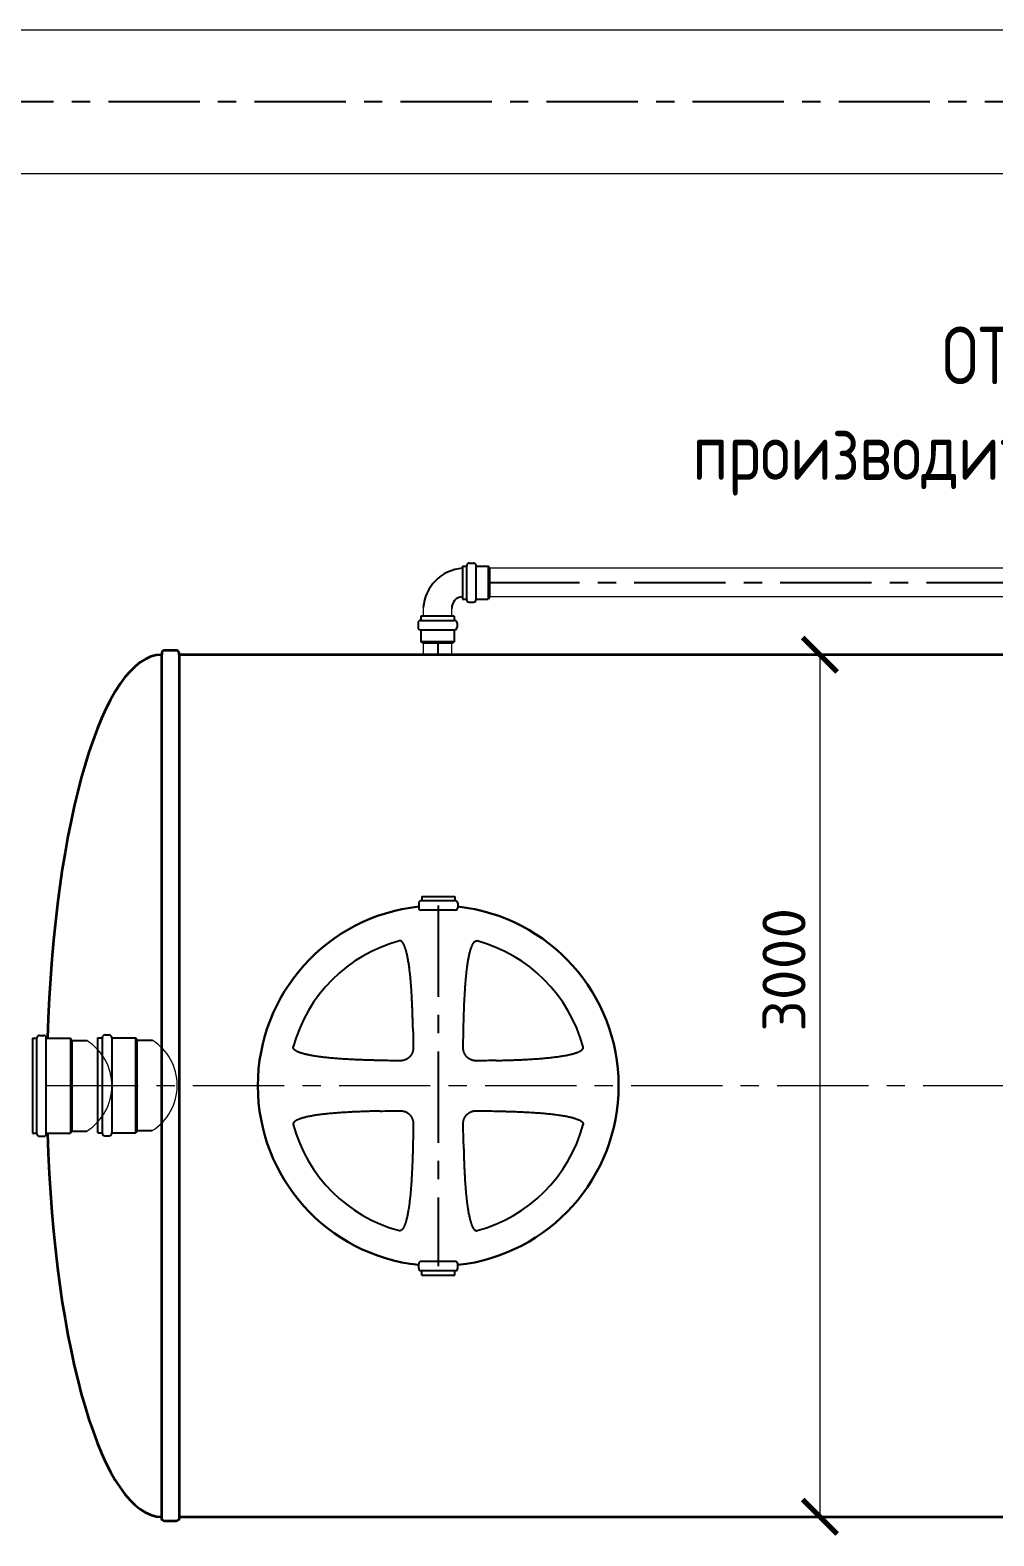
# Model space of a CAD drawing. Header units: millimetres. Extents: x 24859265 to 26550985, y 32092698 to 33532929.
# Drawn here: x 26221805 to 26225157, y 33022117 to 33027357 of the extents above; entities that cross this region are included whole.
import ezdxf

# ---------------------------------------------------------------- set-up
doc = ezdxf.new("R2010")
doc.units = ezdxf.units.MM
doc.linetypes.add('осевая', pattern=[50.8, 31.75, -6.35, 6.35, -6.35])
doc.layers.add('Mitat', color=1, linetype='Continuous')
doc.layers.add('Системный слой', color=7, linetype='Continuous')
doc.styles.add('ARTEM Arial', font='simplex.shx')
doc.styles.add('ARTEM GOST', font='GOST_0.TTF')
doc.dimstyles.new('ARTEM', dxfattribs={"dimtxt": 70, "dimasz": 50, "dimexe": 35, "dimexo": 15, "dimgap": 10, "dimtad": 1, "dimdec": 0, "dimtxsty": 'ARTEM Arial', "dimcen": 2.5, "dimclrd": 7, "dimclre": 7, "dimclrt": 7, "dimadec": 0, "dimazin": 0, "dimtfac": 1, "dimtdec": 0, "dimtmove": 0, "dimatfit": 3, "dimfxl": 1, "dimlwd": 15, "dimlwe": 15, "dimarcsym": 0})

# ---------------------------------------------------------------- blocks, each defined once
blk = doc.blocks.new('_ArchTick')
at = {"color": 0, "linetype": 'ByBlock', "const_width": 0.15}
blk.add_lwpolyline([(-0.5, -0.5), (0.5, 0.5)], dxfattribs=at)
blk = doc.blocks.new('*D478')
at = {"color": 7, "lineweight": 15, "transparency": 16777216}
for p, q in [((26222337.5, 33025183.8), (26224601.8, 33025183.8)), ((26224551.8, 33025183.8), (26224551.8, 33022183.8)), ((26222337.5, 33022183.8), (26224601.8, 33022183.8))]:
    blk.add_line(p, q, dxfattribs=at)
at = {"color": 7, "lineweight": 15, "transparency": 16777216, "xscale": 120, "yscale": 120, "zscale": 120}
for p, rotation in [((26224551.8, 33025183.8), 90), ((26224551.8, 33022183.8), 270)]:
    blk.add_blockref('_ArchTick', p, dxfattribs=dict(at, rotation=rotation))
at = {"color": 7, "lineweight": 20, "transparency": 16777216, "insert": (26224426.8, 33024087.4), "char_height": 150, "attachment_point": 5, "rotation": 90, "style": 'ARTEM Arial'}
blk.add_mtext('3000', dxfattribs=at)

msp = doc.modelspace()

# ---------------------------------------------------------------- linework, layer by layer
at = {"lineweight": 20}
for p, q in [((26246887.1602, 33027357.4492), (26219953.0498, 33027357.4492)), ((26246887.1602, 33026857.4492), (26219953.0498, 33026857.4492)), ((26242696.7654, 33025484.9923), (26223402.3037, 33025485.0232)), ((26242696.7358, 33025385.0604), (26223402.4513, 33025385.0376)), ((26223171.9506, 33025347.599), (26223171.9506, 33025318.2909)), ((26223271.8095, 33025318.2909), (26223271.7962, 33025348.1171)), ((26223171.9501, 33025223.9953), (26223171.9501, 33025183.7696)), ((26223271.4989, 33025183.7696), (26223271.4773, 33025223.9953)), ((26223174.2421, 33024342.5004), (26223174.2421, 33024342.5004)), ((26223273.1379, 33024342.5004), (26223273.1379, 33024342.5004)), ((26223174.2421, 33023025.0437), (26223174.2421, 33023025.0437)), ((26223273.1379, 33023025.0437), (26223273.1379, 33023025.0437))]:
    msp.add_line(p, q, dxfattribs=at)
at = {"color": 1, "linetype": 'осевая', "lineweight": 25, "ltscale": 10}
for p, q in [((26247794.5279, 33027107.4492), (26218967.0076, 33027107.4492)), ((26223398.0057, 33025435.0245), (26242696.7358, 33025434.9964)), ((26223224.2421, 33025183.7696), (26223224.2421, 33025223.9953)), ((26223224.1273, 33024311.1465), (26223224.1273, 33023056.3976))]:
    msp.add_line(p, q, dxfattribs=at)
at = {"color": 7, "lineweight": 25}
for p, q in [((26223308.1557, 33025492.4676), (26223308.1557, 33025377.0676)), ((26223308.1557, 33025492.4676), (26223323.1557, 33025492.4676)), ((26223323.1557, 33025375.4676), (26223323.1557, 33025494.0676)), ((26223331.8557, 33025502.7676), (26223347.1557, 33025502.7676)), ((26223355.8557, 33025375.4676), (26223355.8557, 33025494.0676)), ((26223355.8557, 33025492.4676), (26223398.0057, 33025492.4676)), ((26223402.4513, 33025484.7676), (26223398.0057, 33025492.4676)), ((26223308.1557, 33025377.0676), (26223323.1557, 33025377.0676)), ((26223355.8557, 33025377.0676), (26223398.0057, 33025377.0676)), ((26223402.4513, 33025384.7676), (26223398.0057, 33025377.0676)), ((26223331.8557, 33025366.7676), (26223347.1557, 33025366.7676)), ((26223153.8309, 33025294.5909), (26223153.8309, 33025279.2909)), ((26223162.5309, 33025303.2909), (26223281.1309, 33025303.2909)), ((26223162.5309, 33025270.5909), (26223281.1309, 33025270.5909)), ((26223279.5309, 33025318.2909), (26223164.1309, 33025318.2909)), ((26223164.1309, 33025318.2909), (26223164.1309, 33025303.2909)), ((26223164.1309, 33025270.5909), (26223164.1309, 33025228.4409)), ((26223279.5309, 33025318.2909), (26223279.5309, 33025303.2909)), ((26223279.5309, 33025270.5909), (26223279.5309, 33025228.4409)), ((26223289.8309, 33025294.5909), (26223289.8309, 33025279.2909)), ((26223171.8309, 33025223.9953), (26223164.1309, 33025228.4409)), ((26223271.8309, 33025223.9953), (26223279.5309, 33025228.4409)), ((26223283.5421, 33024327.5004), (26223164.9421, 33024327.5004)), ((26223166.5421, 33024342.5004), (26223281.9421, 33024342.5004)), ((26223166.5421, 33024342.5004), (26223166.5421, 33024327.5004)), ((26223281.9421, 33024342.5004), (26223281.9421, 33024327.5004)), ((26223156.2421, 33024318.8004), (26223156.2421, 33024303.5004)), ((26223283.5421, 33024294.8004), (26223164.9421, 33024294.8004)), ((26223292.2421, 33024318.8004), (26223292.2421, 33024303.5004)), ((26221836.737, 33023859.268), (26221852.037, 33023859.268)), ((26222064.3274, 33023860.5883), (26222079.6274, 33023860.5883)), ((26221813.037, 33023848.968), (26221813.037, 33023518.568)), ((26221813.037, 33023848.968), (26221828.037, 33023848.968)), ((26221828.037, 33023516.968), (26221828.037, 33023850.568)), ((26221860.737, 33023516.968), (26221860.737, 33023850.568)), ((26221860.737, 33023848.968), (26221945.037, 33023848.968)), ((26221949.4826, 33023841.268), (26221945.037, 33023848.968)), ((26221949.4826, 33023841.268), (26222001.6958, 33023841.268)), ((26222040.6274, 33023519.8883), (26222040.6274, 33023850.2883)), ((26222040.6274, 33023850.2883), (26222055.6274, 33023850.2883)), ((26222055.6274, 33023851.8883), (26222055.6274, 33023518.2883)), ((26222088.3274, 33023851.8883), (26222088.3274, 33023518.2883)), ((26222088.3274, 33023850.2883), (26222172.6274, 33023850.2883)), ((26222177.073, 33023842.5883), (26222172.6274, 33023850.2883)), ((26222177.073, 33023842.5883), (26222229.2862, 33023842.5883)), ((26221813.037, 33023518.568), (26221828.037, 33023518.568)), ((26221836.737, 33023508.268), (26221852.037, 33023508.268)), ((26221860.737, 33023518.568), (26221945.037, 33023518.568)), ((26221949.4826, 33023526.268), (26221945.037, 33023518.568)), ((26221949.4826, 33023526.268), (26222001.6958, 33023526.268)), ((26222040.6274, 33023519.8883), (26222055.6274, 33023519.8883)), ((26222064.3274, 33023509.5883), (26222079.6274, 33023509.5883)), ((26222088.3274, 33023519.8883), (26222172.6274, 33023519.8883)), ((26222177.073, 33023527.5883), (26222172.6274, 33023519.8883)), ((26222177.073, 33023527.5883), (26222229.2862, 33023527.5883)), ((26223283.5421, 33023072.7437), (26223164.9421, 33023072.7437)), ((26223156.2421, 33023048.7437), (26223156.2421, 33023064.0437)), ((26223283.5421, 33023040.0437), (26223164.9421, 33023040.0437)), ((26223166.5421, 33023025.0437), (26223166.5421, 33023040.0437)), ((26223166.5421, 33023025.0437), (26223281.9421, 33023025.0437)), ((26223281.9421, 33023025.0437), (26223281.9421, 33023040.0437)), ((26223292.2421, 33023048.7437), (26223292.2421, 33023064.0437))]:
    msp.add_line(p, q, dxfattribs=at)
at = {"color": 1, "linetype": 'осевая', "lineweight": 15, "ltscale": 10}
msp.add_line((26221863.0383, 33023685.1553), (26241373.1722, 33023682.3132), dxfattribs=at)
at = {"lineweight": 35}
for points in [[(26222272.5202, 33025198.7712, 0.414213562), (26222262.5202, 33025188.7712), (26222262.5202, 33025183.7696)], [(26222322.5202, 33025183.7712), (26222322.5202, 33025188.7712, 0.414213562), (26222312.5202, 33025198.7712), (26222272.5202, 33025198.7712)], [(26222272.5202, 33022168.768, -0.414213562), (26222262.5202, 33022178.768), (26222262.5202, 33022183.7696)], [(26222322.5202, 33022183.768), (26222322.5202, 33022178.768, -0.414213562), (26222312.5202, 33022168.768), (26222272.5202, 33022168.768)]]:
    msp.add_lwpolyline(points, format="xyb", dxfattribs=at)
for points in [[(26222262.5202, 33022183.7696), (26222262.5202, 33025183.7696)], [(26229404.3034, 33025183.7696), (26222322.5202, 33025183.7696)], [(26223171.3547, 33025183.7696), (26222322.5202, 33025183.7696)], [(26222322.5202, 33025183.7696), (26222322.5202, 33022183.7696)], [(26222322.5202, 33022183.7696), (26229404.3034, 33022183.7696)]]:
    msp.add_lwpolyline(points, dxfattribs=at)
at = {"color": 7, "lineweight": 25}
for centre, radius, start, end in [((26223319.6195, 33025337.1759), 148.0363, 94.4413999, 175.9625373), ((26223331.8557, 33025494.0676), 8.7, 90, 180), ((26223347.1557, 33025494.0676), 8.7, 0, 90), ((26223308.4509, 33025348.1171), 36.6547, 90.3663813, 185.2609479), ((26223331.8557, 33025375.4676), 8.7, 180, 270), ((26223347.1557, 33025375.4676), 8.7, 270, 0), ((26223162.5309, 33025294.5909), 8.7, 90, 180), ((26223162.5309, 33025279.2909), 8.7, 180, 270), ((26223281.1309, 33025294.5909), 8.7, 0, 90), ((26223281.1309, 33025279.2909), 8.7, 270, 0), ((26223164.9421, 33024318.8004), 8.7, 90, 180), ((26223283.5421, 33024318.8004), 8.7, 0, 90), ((26223164.9421, 33024303.5004), 8.7, 180, 270), ((26223283.5421, 33024303.5004), 8.7, 270, 0), ((26221836.737, 33023850.568), 8.7, 90, 180), ((26221852.037, 33023850.568), 8.7, 0, 90), ((26222064.3274, 33023851.8883), 8.7, 90, 180), ((26222079.6274, 33023851.8883), 8.7, 0, 90), ((26221836.737, 33023516.968), 8.7, 180, 270), ((26221852.037, 33023516.968), 8.7, 270, 0), ((26222064.3274, 33023518.2883), 8.7, 180, 270), ((26222079.6274, 33023518.2883), 8.7, 270, 0), ((26223164.9421, 33023064.0437), 8.7, 90, 180), ((26223283.5421, 33023064.0437), 8.7, 0, 90), ((26223164.9421, 33023048.7437), 8.7, 180, 270), ((26223283.5421, 33023048.7437), 8.7, 270, 0)]:
    msp.add_arc(centre, radius, start, end, dxfattribs=at)
at = {"lineweight": 20}
for centre in [(26221903.2077, 33023683.768), (26222130.7981, 33023685.0883)]:
    msp.add_arc(centre, 185.7583, 302.018598, 57.981402, dxfattribs=at)
at = {"lineweight": 35}
for start_param, end_param in [(0, 1.460440183), (1.68115458, 3.141592654)]:
    msp.add_ellipse((26222262.5202, 33023683.7696), major_axis=(0, 1500), ratio=0.266666667, start_param=start_param, end_param=end_param, dxfattribs=at)
at = {"layer": 'Mitat', "color": 7, "lineweight": 25}
for p, q in [((26223398.0057, 33025492.4676), (26223398.0057, 33025377.0676)), ((26223402.4513, 33025484.7676), (26223402.4513, 33025384.7676)), ((26223279.5309, 33025228.4409), (26223164.1309, 33025228.4409)), ((26223271.8309, 33025223.9953), (26223171.8309, 33025223.9953)), ((26221945.037, 33023848.968), (26221945.037, 33023518.568)), ((26221949.4826, 33023841.268), (26221949.4826, 33023526.268)), ((26222172.6274, 33023519.8883), (26222172.6274, 33023850.2883)), ((26222177.073, 33023527.5883), (26222177.073, 33023842.5883))]:
    msp.add_line(p, q, dxfattribs=at)
at = {"layer": 'Системный слой', "color": 7, "lineweight": 30}
for start, end in [(96.2118654, 263.7881346), (276.2329588, 83.7670412)]:
    msp.add_arc((26223224.1273, 33023683.772), 627.3744, start, end, dxfattribs=at)
at = {"layer": 'Системный слой', "color": 7, "lineweight": 25}
for start, end in [(104.9942803, 165.0057197), (14.9942803, 75.0057197), (194.9942803, 255.0057197), (284.9942803, 345.0057197)]:
    msp.add_arc((26223224.1273, 33023683.772), 521.8345, start, end, dxfattribs=at)
at = {"layer": 'Системный слой', "color": 7, "lineweight": 25, "extrusion": (0, 0, -1)}
for centre, major_axis, start_param, end_param in [((26222048.2638, 33023683.772), (0, -3187.0365), -1.634238642, -1.612784394), ((26224399.9908, 33023683.772), (0, 3187.0365), -1.52880826, -1.507354011), ((26223224.1273, 33024859.6355), (-3187.0365, 0), -1.52880826, -1.507354011), ((26223224.1273, 33024859.6355), (-3187.0365, 0), -1.634238642, -1.612784394), ((26223224.1273, 33022507.9085), (3187.0365, 0), -1.634238642, -1.612784394), ((26223224.1273, 33022507.9085), (3187.0365, 0), -1.52880826, -1.507354011), ((26222048.2638, 33023683.772), (0, -3187.0365), -1.52880826, -1.507354011), ((26224399.9908, 33023683.772), (0, 3187.0365), -1.634238642, -1.612784394)]:
    msp.add_ellipse(centre, major_axis=major_axis, ratio=0.342020143, start_param=start_param, end_param=end_param, dxfattribs=at)
at = {"layer": 'Системный слой', "color": 7, "lineweight": 25}
for points, knots in [([(26223136.1015, 33023885.8294), (26223135.9841, 33023891.2335), (26223135.7296, 33023902.1559), (26223135.2832, 33023918.7557), (26223134.8449, 33023932.8693), (26223134.443, 33023944.4532), (26223134.1098, 33023953.3723), (26223133.7019, 33023963.5031), (26223133.2034, 33023974.836), (26223132.5905, 33023987.4075), (26223131.959, 33023999.0783), (26223131.3219, 33024009.8025), (26223130.6955, 33024019.5305), (26223130.015, 33024029.2749), (26223129.2795, 33024038.9756), (26223128.4887, 33024048.5798), (26223127.6451, 33024058.0142), (26223126.7447, 33024067.2862), (26223125.7906, 33024076.3301), (26223124.7792, 33024085.1528), (26223123.7159, 33024093.6883), (26223122.589, 33024102.0078), (26223121.4057, 33024110.0312), (26223120.166, 33024117.7412), (26223118.8982, 33024124.9709), (26223117.5957, 33024131.7834), (26223116.2837, 33024138.0749), (26223114.9561, 33024143.9088), (26223113.6476, 33024149.1825), (26223112.3282, 33024154.0607), (26223111.0148, 33024158.508), (26223109.6982, 33024162.5789), (26223108.4382, 33024166.1355), (26223107.219, 33024169.2806), (26223106.0781, 33024171.972), (26223104.9957, 33024174.3069), (26223104.0169, 33024176.2447), (26223103.0944, 33024177.9258), (26223102.2309, 33024179.3751), (26223101.4012, 33024180.6539), (26223100.6492, 33024181.7197), (26223099.9595, 33024182.6212), (26223099.3494, 33024183.359), (26223098.798, 33024183.9777), (26223098.3201, 33024184.4779), (26223097.8816, 33024184.908), (26223097.4736, 33024185.2836), (26223097.078, 33024185.6245), (26223096.7074, 33024185.9235), (26223096.3568, 33024186.1883), (26223096.0222, 33024186.425), (26223095.6867, 33024186.6467), (26223095.3041, 33024186.8812), (26223094.8677, 33024187.1237), (26223094.3779, 33024187.3627), (26223093.879, 33024187.5717), (26223093.31, 33024187.7706), (26223092.6087, 33024187.9572), (26223091.7904, 33024188.0851), (26223091.007, 33024188.1137), (26223090.228, 33024188.0649), (26223089.6266, 33024187.9666), (26223089.2237, 33024187.8675), (26223089.1169, 33024187.8389)], [0, 0, 0, 0, 3.294371593, 6.658591543, 10.121592742, 11.902893978, 13.727107621, 15.565805849, 18.089199056, 20.650882172, 23.250738132, 25.227924631, 27.214477482, 29.207844676, 31.198515859, 33.161938964, 35.100748787, 36.992852426, 38.863010201, 40.668912645, 42.432709704, 44.134311819, 45.815956245, 47.406319509, 48.925529492, 50.321905425, 51.666805829, 52.875385207, 53.998684122, 55.003566013, 55.973887457, 56.834853186, 57.62025208, 58.285214561, 58.906539433, 59.421026718, 59.87309663, 60.246258994, 60.602155426, 60.908040864, 61.180306665, 61.401463481, 61.604047946, 61.767516676, 61.910185432, 62.028901262, 62.144789761, 62.250718136, 62.349589011, 62.437155671, 62.520316699, 62.60098611, 62.683376543, 62.794473772, 62.904935231, 63.013803366, 63.122506405, 63.271682214, 63.457840141, 63.633238455, 63.754365664, 63.934896432, 64, 64, 64, 64]), ([(26223312.153, 33023885.8294), (26223312.2705, 33023891.2345), (26223312.5251, 33023902.1636), (26223312.9721, 33023918.7824), (26223313.4114, 33023932.9233), (26223313.8147, 33023944.5411), (26223314.1495, 33023953.4949), (26223314.517, 33023962.6114), (26223314.9194, 33023971.8613), (26223315.3621, 33023981.2833), (26223315.8471, 33023990.828), (26223316.3783, 33024000.485), (26223316.9575, 33024010.205), (26223317.5889, 33024019.9775), (26223318.275, 33024029.7627), (26223319.0164, 33024039.4985), (26223319.8132, 33024049.1321), (26223320.663, 33024058.5882), (26223321.5696, 33024067.8759), (26223322.5299, 33024076.9294), (26223323.5477, 33024085.7573), (26223324.6174, 33024094.2936), (26223325.7511, 33024102.6115), (26223326.9414, 33024110.6311), (26223328.1885, 33024118.3352), (26223329.4636, 33024125.5555), (26223330.7734, 33024132.3552), (26223332.0919, 33024138.6288), (26223333.4251, 33024144.4397), (26223334.7372, 33024149.6837), (26223336.0587, 33024154.527), (26223337.372, 33024158.934), (26223338.6863, 33024162.9606), (26223339.9407, 33024166.4694), (26223341.1515, 33024169.5647), (26223342.2813, 33024172.207), (26223343.3504, 33024174.4948), (26223344.3146, 33024176.3898), (26223345.2218, 33024178.0327), (26223346.0704, 33024179.4496), (26223346.8864, 33024180.7023), (26223347.6273, 33024181.7493), (26223348.3081, 33024182.6374), (26223348.912, 33024183.3668), (26223349.4592, 33024183.9804), (26223349.9352, 33024184.4786), (26223350.373, 33024184.908), (26223350.781, 33024185.2836), (26223351.1766, 33024185.6245), (26223351.5472, 33024185.9235), (26223351.8977, 33024186.1883), (26223352.2324, 33024186.425), (26223352.5679, 33024186.6466), (26223352.9504, 33024186.8812), (26223353.3869, 33024187.1237), (26223353.8767, 33024187.3627), (26223354.3755, 33024187.5717), (26223354.9445, 33024187.7706), (26223355.6458, 33024187.9572), (26223356.4641, 33024188.0851), (26223357.2475, 33024188.1137), (26223358.0266, 33024188.0649), (26223358.6279, 33024187.9666), (26223359.0309, 33024187.8675), (26223359.1376, 33024187.8389)], [0, 0, 0, 0, 3.346521523, 6.766848111, 10.291529456, 12.106470403, 13.966728464, 15.842272064, 17.760328852, 19.705723419, 21.69055137, 23.687494739, 25.705597318, 27.732687694, 29.765616249, 31.795275715, 33.795524463, 35.769580702, 37.694348858, 39.596138923, 41.431300907, 43.222956688, 44.950627594, 46.657892926, 48.271860481, 49.813092722, 51.228677476, 52.591624534, 53.814670765, 54.950110731, 55.963708116, 56.941680685, 57.807328827, 58.595452265, 59.260387204, 59.880783117, 60.393123522, 60.842570583, 61.213061508, 61.566814526, 61.871519207, 62.143339222, 62.364995754, 62.568380645, 62.733224655, 62.877533629, 62.998105508, 63.115804117, 63.223385704, 63.323799493, 63.412733256, 63.497193458, 63.579124045, 63.662802909, 63.775637351, 63.887825457, 63.998394772, 64.108795928, 64.260302258, 64.449368862, 64.627507815, 64.750527631, 64.933879172, 65, 65, 65, 65]), ([(26223022.0699, 33023771.7978), (26223016.9428, 33023771.9092), (26223006.5623, 33023772.1502), (26222993.5069, 33023772.4977), (26222981.2052, 33023772.8609), (26222968.0082, 33023773.2869), (26222950.8585, 33023773.9182), (26222932.6433, 33023774.7041), (26222916.7269, 33023775.5023), (26222903.9001, 33023776.2248), (26222893.2869, 33023776.88), (26222883.2961, 33023777.5512), (26222873.6499, 33023778.2541), (26222864.0719, 33023779.0113), (26222854.6229, 33023779.822), (26222845.3033, 33023780.6899), (26222836.1739, 33023781.6131), (26222827.2357, 33023782.595), (26222818.5501, 33023783.6317), (26222810.0582, 33023784.7337), (26222801.8428, 33023785.8945), (26222793.9278, 33023787.1137), (26222786.4774, 33023788.3652), (26222779.4332, 33023789.6551), (26222772.9007, 33023790.9598), (26222766.8207, 33023792.2849), (26222761.2971, 33023793.5974), (26222756.1682, 33023794.9261), (26222751.4741, 33023796.2542), (26222747.1642, 33023797.5898), (26222743.3818, 33023798.8739), (26222740.0233, 33023800.122), (26222737.136, 33023801.2961), (26222734.6218, 33023802.4149), (26222732.5265, 33023803.4318), (26222730.7046, 33023804.3938), (26222729.1329, 33023805.2962), (26222727.7479, 33023806.1633), (26222726.5961, 33023806.9488), (26222725.624, 33023807.6686), (26222724.8299, 33023808.3049), (26222724.1649, 33023808.8799), (26222723.6286, 33023809.3775), (26222723.1677, 33023809.8343), (26222722.7648, 33023810.2603), (26222722.3983, 33023810.6747), (26222722.0761, 33023811.0646), (26222721.7905, 33023811.4345), (26222721.5356, 33023811.7878), (26222721.2981, 33023812.1414), (26222721.0492, 33023812.5416), (26222720.7943, 33023812.9952), (26222720.5457, 33023813.5008), (26222720.3311, 33023814.0107), (26222720.1296, 33023814.5863), (26222719.9422, 33023815.2898), (26222719.8142, 33023816.1089), (26222719.7856, 33023816.8923), (26222719.8344, 33023817.6713), (26222719.9327, 33023818.2727), (26222720.0318, 33023818.6756), (26222720.0604, 33023818.7824)], [0, 0, 0, 0, 3.027650468, 6.130094995, 7.711356257, 10.29572092, 13.929306235, 17.85218495, 21.075847564, 23.356555589, 25.454567181, 27.369742625, 29.28457001, 31.181263092, 33.060102395, 34.9034142, 36.729230748, 38.501690757, 40.23857242, 41.92187162, 43.587415304, 45.168284004, 46.68244492, 48.080640478, 49.429669018, 50.648001517, 51.784220094, 52.805921168, 53.793742901, 54.673451645, 55.478236634, 56.16329273, 56.804669619, 57.338102874, 57.808295994, 58.19735665, 58.567881964, 58.885924914, 59.167818492, 59.395947779, 59.604956454, 59.772793989, 59.918929675, 60.040332083, 60.158922171, 60.267662997, 60.369344164, 60.459616107, 60.545401758, 60.628156765, 60.712315906, 60.824376076, 60.935003164, 61.043224388, 61.1494624, 61.294441349, 61.47478319, 61.644699639, 61.762041656, 61.936931263, 62, 62, 62, 62]), ([(26223137.3337, 33023817.5502), (26223137.3459, 33023816.7035), (26223137.33, 33023815.0283), (26223137.1851, 33023812.5203), (26223136.9184, 33023810.0264), (26223136.5236, 33023807.5308), (26223135.9979, 33023805.0469), (26223135.3415, 33023802.5934), (26223134.557, 33023800.1873), (26223133.6494, 33023797.8444), (26223132.6263, 33023795.5799), (26223131.4972, 33023793.4067), (26223130.2717, 33023791.3331), (26223128.9565, 33023789.3603), (26223127.565, 33023787.4984), (26223126.1139, 33023785.7573), (26223124.6299, 33023784.1526), (26223123.1272, 33023782.6813), (26223121.6192, 33023781.3391), (26223119.975, 33023780.0053), (26223118.2893, 33023778.7717), (26223116.5229, 33023777.6084), (26223114.9299, 33023776.6591), (26223113.0899, 33023775.6619), (26223110.9497, 33023774.6306), (26223108.4309, 33023773.6004), (26223105.8742, 33023772.7287), (26223103.6959, 33023772.1189), (26223101.3966, 33023771.5811), (26223098.8224, 33023771.1036), (26223095.8596, 33023770.7467), (26223092.9852, 33023770.5712), (26223091.2258, 33023770.553), (26223090.3491, 33023770.5656)], [0, 0, 0, 0, 1.160826542, 2.293622235, 3.435630275, 4.588755852, 5.746246171, 6.905347908, 8.06046894, 9.206890964, 10.341223549, 11.457239469, 12.554235135, 13.633163251, 14.697615427, 15.730559355, 16.730574568, 17.684561251, 18.60488317, 19.490060894, 20.578622657, 21.45991575, 22.381037453, 23.113318507, 24.320591035, 25.627436737, 26.832375655, 28.012840773, 28.720001051, 30.061885846, 31.592299148, 32.799070777, 34, 34, 34, 34]), ([(26223357.9055, 33023770.5656), (26223357.0587, 33023770.5534), (26223355.3836, 33023770.5693), (26223352.8755, 33023770.7142), (26223350.3816, 33023770.9809), (26223347.8861, 33023771.3757), (26223345.4021, 33023771.9014), (26223342.9487, 33023772.5578), (26223340.5426, 33023773.3423), (26223338.1997, 33023774.2499), (26223335.9352, 33023775.273), (26223333.7619, 33023776.4022), (26223331.6883, 33023777.6276), (26223329.7155, 33023778.9428), (26223327.8537, 33023780.3343), (26223326.1125, 33023781.7854), (26223324.5079, 33023783.2694), (26223323.0365, 33023784.7721), (26223321.6944, 33023786.2801), (26223320.3605, 33023787.9243), (26223319.1269, 33023789.61), (26223317.9637, 33023791.3764), (26223317.0143, 33023792.9694), (26223316.0172, 33023794.8094), (26223314.9859, 33023796.9496), (26223313.9556, 33023799.4684), (26223313.0839, 33023802.0251), (26223312.4741, 33023804.2034), (26223311.9363, 33023806.5027), (26223311.4589, 33023809.0769), (26223311.1019, 33023812.0397), (26223310.9264, 33023814.9141), (26223310.9082, 33023816.6735), (26223310.9208, 33023817.5502)], [0, 0, 0, 0, 1.160826542, 2.293622235, 3.435630275, 4.588755852, 5.746246171, 6.905347908, 8.06046894, 9.206890964, 10.341223549, 11.457239469, 12.554235135, 13.633163251, 14.697615427, 15.730559355, 16.730574568, 17.684561251, 18.60488317, 19.490060894, 20.578622657, 21.45991575, 22.381037453, 23.113318507, 24.320591035, 25.627436737, 26.832375655, 28.012840773, 28.720001051, 30.061885846, 31.592299148, 32.799070777, 34, 34, 34, 34]), ([(26223426.1846, 33023771.7978), (26223431.4312, 33023771.9118), (26223442.0487, 33023772.1587), (26223455.3993, 33023772.5156), (26223467.9646, 33023772.8892), (26223481.4197, 33023773.3272), (26223498.8809, 33023773.977), (26223517.4009, 33023774.787), (26223533.5557, 33023775.6102), (26223546.5446, 33023776.3547), (26223557.2609, 33023777.0288), (26223567.3287, 33023777.7186), (26223577.0292, 33023778.4398), (26223586.6463, 33023779.2162), (26223596.1134, 33023780.0461), (26223605.4343, 33023780.9334), (26223614.5465, 33023781.8758), (26223623.4533, 33023782.8769), (26223632.0918, 33023783.9322), (26223640.5269, 33023785.053), (26223648.6767, 33023786.2326), (26223656.5195, 33023787.4707), (26223663.8884, 33023788.7399), (26223670.8434, 33023790.0468), (26223677.2777, 33023791.3663), (26223683.2519, 33023792.7042), (26223688.6604, 33023794.0257), (26223693.668, 33023795.3606), (26223698.2359, 33023796.6914), (26223702.4175, 33023798.0268), (26223706.0711, 33023799.306), (26223709.302, 33023800.5451), (26223712.0662, 33023801.7056), (26223714.463, 33023802.8072), (26223716.4503, 33023803.8035), (26223718.1724, 33023804.7425), (26223719.6545, 33023805.621), (26223720.96, 33023806.4645), (26223722.0449, 33023807.2278), (26223722.9599, 33023807.9265), (26223723.7062, 33023808.5429), (26223724.3301, 33023809.0987), (26223724.8325, 33023809.5786), (26223725.2633, 33023810.0178), (26223725.6388, 33023810.4257), (26223725.9798, 33023810.8213), (26223726.2788, 33023811.192), (26223726.5436, 33023811.5425), (26223726.7803, 33023811.8771), (26223727.0019, 33023812.2126), (26223727.2364, 33023812.5952), (26223727.479, 33023813.0316), (26223727.7179, 33023813.5215), (26223727.9269, 33023814.0203), (26223728.1258, 33023814.5893), (26223728.3124, 33023815.2906), (26223728.4404, 33023816.1089), (26223728.4689, 33023816.8923), (26223728.4202, 33023817.6713), (26223728.3219, 33023818.2727), (26223728.2227, 33023818.6756), (26223728.1941, 33023818.7824)], [0, 0, 0, 0, 3.098261334, 6.270257389, 7.885873744, 10.522157945, 14.222087947, 18.211189336, 21.483219765, 23.791405021, 25.91055982, 27.839239887, 29.766287197, 31.670808361, 33.554373667, 35.397494967, 37.221268987, 38.987539178, 40.71587108, 42.387727128, 44.041242235, 45.608248555, 47.10728905, 48.48832759, 49.819500091, 51.017863675, 52.132794527, 53.131322562, 54.095468401, 54.950921967, 55.731333865, 56.392139341, 57.009564667, 57.52047847, 57.969135823, 58.33888725, 58.691132745, 58.993238407, 59.261550851, 59.478661932, 59.677208155, 59.836710997, 59.975491712, 60.090496101, 60.202763313, 60.305383036, 60.40116592, 60.485997168, 60.566559632, 60.644707497, 60.724522268, 60.832146527, 60.939155451, 61.044621355, 61.149927756, 61.294442138, 61.474782666, 61.644699745, 61.762041735, 61.936930934, 62, 62, 62, 62]), ([(26223022.0699, 33023595.7463), (26223016.9428, 33023595.6349), (26223006.5623, 33023595.3938), (26222993.5069, 33023595.0464), (26222981.2052, 33023594.6831), (26222968.0082, 33023594.2571), (26222950.8585, 33023593.6259), (26222932.6433, 33023592.84), (26222916.7269, 33023592.0417), (26222903.9001, 33023591.3193), (26222893.2869, 33023590.6641), (26222883.2961, 33023589.9928), (26222873.6499, 33023589.29), (26222864.0719, 33023588.5328), (26222854.6229, 33023587.7221), (26222845.3033, 33023586.8542), (26222836.1739, 33023585.931), (26222827.2357, 33023584.9491), (26222818.5501, 33023583.9124), (26222810.0582, 33023582.8103), (26222801.8428, 33023581.6495), (26222793.9278, 33023580.4303), (26222786.4774, 33023579.1789), (26222779.4332, 33023577.8889), (26222772.9007, 33023576.5842), (26222766.8207, 33023575.2592), (26222761.2971, 33023573.9467), (26222756.1682, 33023572.618), (26222751.4741, 33023571.2899), (26222747.1642, 33023569.9543), (26222743.3818, 33023568.6702), (26222740.0233, 33023567.422), (26222737.136, 33023566.248), (26222734.6218, 33023565.1292), (26222732.5265, 33023564.1123), (26222730.7046, 33023563.1503), (26222729.1329, 33023562.2479), (26222727.7479, 33023561.3807), (26222726.5961, 33023560.5953), (26222725.624, 33023559.8754), (26222724.8299, 33023559.2392), (26222724.1649, 33023558.6641), (26222723.6286, 33023558.1665), (26222723.1677, 33023557.7097), (26222722.7648, 33023557.2838), (26222722.3983, 33023556.8693), (26222722.0761, 33023556.4795), (26222721.7905, 33023556.1096), (26222721.5356, 33023555.7563), (26222721.2981, 33023555.4027), (26222721.0492, 33023555.0024), (26222720.7943, 33023554.5489), (26222720.5457, 33023554.0433), (26222720.3311, 33023553.5334), (26222720.1296, 33023552.9578), (26222719.9422, 33023552.2542), (26222719.8142, 33023551.4352), (26222719.7856, 33023550.6518), (26222719.8344, 33023549.8727), (26222719.9327, 33023549.2714), (26222720.0318, 33023548.8684), (26222720.0604, 33023548.7617)], [0, 0, 0, 0, 3.027650466, 6.130094991, 7.711356252, 10.295720913, 13.929306225, 17.852184938, 21.07584755, 23.356555574, 25.454567165, 27.369742608, 29.284569992, 31.181263074, 33.060102377, 34.903414182, 36.72923073, 38.50169074, 40.238572403, 41.921871604, 43.587415288, 45.168283988, 46.682444905, 48.080640464, 49.429669005, 50.648001504, 51.784220082, 52.805921157, 53.793742891, 54.673451636, 55.478236627, 56.163292723, 56.804669613, 57.33810287, 57.80829599, 58.197356647, 58.567881962, 58.885924912, 59.167818491, 59.395947778, 59.604956454, 59.772793988, 59.918929674, 60.040332083, 60.15892217, 60.267662996, 60.369344163, 60.459616106, 60.545401757, 60.628156764, 60.712315905, 60.824376075, 60.935003163, 61.043224387, 61.1494624, 61.294441348, 61.474783189, 61.644699639, 61.762041656, 61.936931263, 62, 62, 62, 62]), ([(26223090.3491, 33023596.9785), (26223091.1958, 33023596.9907), (26223092.871, 33023596.9748), (26223095.379, 33023596.8299), (26223097.8729, 33023596.5631), (26223100.3685, 33023596.1684), (26223102.8524, 33023595.6427), (26223105.3059, 33023594.9863), (26223107.712, 33023594.2017), (26223110.0549, 33023593.2942), (26223112.3194, 33023592.2711), (26223114.4926, 33023591.1419), (26223116.5662, 33023589.9164), (26223118.5379, 33023588.602), (26223120.3918, 33023587.2166), (26223122.1117, 33023585.7843), (26223123.6744, 33023584.343), (26223125.297, 33023582.696), (26223126.7412, 33023581.0576), (26223128.1564, 33023579.2713), (26223129.5024, 33023577.4002), (26223130.8869, 33023575.2148), (26223132.0385, 33023573.121), (26223133.0308, 33023571.0926), (26223133.9541, 33023568.9611), (26223134.6927, 33023566.9456), (26223135.4351, 33023564.6194), (26223135.9726, 33023562.6056), (26223136.4419, 33023560.383), (26223136.8068, 33023558.2932), (26223137.1263, 33023555.7711), (26223137.3238, 33023552.8685), (26223137.3472, 33023550.9348), (26223137.3337, 33023549.9938)], [0, 0, 0, 0, 1.160824505, 2.293619377, 3.435628046, 4.588756653, 5.746252086, 6.905357744, 8.060477574, 9.206889122, 10.341203147, 11.457204809, 12.554204619, 13.633169084, 14.695740988, 15.71706833, 16.69175045, 17.601108296, 18.876909107, 19.676174613, 20.71618965, 22.027068401, 23.21144584, 23.982011638, 25.113816219, 26.386624586, 26.915981655, 28.452958319, 29.235772501, 30.022225733, 31.353685786, 32.710829606, 34, 34, 34, 34]), ([(26223310.9208, 33023549.9938), (26223310.9087, 33023550.8406), (26223310.9245, 33023552.5157), (26223311.0694, 33023555.0238), (26223311.3362, 33023557.5177), (26223311.7309, 33023560.0133), (26223312.2566, 33023562.4972), (26223312.913, 33023564.9506), (26223313.6976, 33023567.3568), (26223314.6051, 33023569.6997), (26223315.6282, 33023571.9641), (26223316.7574, 33023574.1374), (26223317.9829, 33023576.211), (26223319.298, 33023578.1838), (26223320.6895, 33023580.0456), (26223322.1407, 33023581.7868), (26223323.6247, 33023583.3915), (26223325.1274, 33023584.8628), (26223326.6354, 33023586.2049), (26223328.2795, 33023587.5388), (26223329.9653, 33023588.7724), (26223331.7317, 33023589.9356), (26223333.3246, 33023590.885), (26223335.1647, 33023591.8821), (26223337.3049, 33023592.9134), (26223339.8236, 33023593.9437), (26223342.3803, 33023594.8154), (26223344.5586, 33023595.4252), (26223346.8579, 33023595.963), (26223349.4322, 33023596.4404), (26223352.3949, 33023596.7974), (26223355.2693, 33023596.9729), (26223357.0287, 33023596.9911), (26223357.9055, 33023596.9785)], [0, 0, 0, 0, 1.160826542, 2.293622235, 3.435630275, 4.588755852, 5.746246171, 6.905347908, 8.06046894, 9.206890964, 10.341223549, 11.457239469, 12.554235135, 13.633163251, 14.697615427, 15.730559355, 16.730574568, 17.684561251, 18.60488317, 19.490060894, 20.578622657, 21.45991575, 22.381037453, 23.113318507, 24.320591035, 25.627436737, 26.832375655, 28.012840773, 28.720001051, 30.061885846, 31.592299148, 32.799070777, 34, 34, 34, 34]), ([(26223426.1846, 33023595.7463), (26223431.4312, 33023595.6323), (26223442.0487, 33023595.3854), (26223455.3993, 33023595.0284), (26223467.9646, 33023594.6549), (26223481.4197, 33023594.2168), (26223498.8809, 33023593.567), (26223517.4009, 33023592.7571), (26223533.5557, 33023591.9339), (26223546.5446, 33023591.1894), (26223557.2609, 33023590.5153), (26223567.3287, 33023589.8255), (26223577.0292, 33023589.1042), (26223586.6463, 33023588.3279), (26223596.1134, 33023587.498), (26223605.4343, 33023586.6107), (26223614.5465, 33023585.6683), (26223623.4533, 33023584.6672), (26223632.0918, 33023583.6119), (26223640.5268, 33023582.491), (26223648.6767, 33023581.3115), (26223656.5195, 33023580.0734), (26223663.8884, 33023578.8042), (26223670.8434, 33023577.4973), (26223677.2777, 33023576.1777), (26223683.2519, 33023574.8399), (26223688.6604, 33023573.5184), (26223693.668, 33023572.1835), (26223698.2359, 33023570.8527), (26223702.4175, 33023569.5173), (26223706.0711, 33023568.2381), (26223709.302, 33023566.9989), (26223712.0662, 33023565.8385), (26223714.463, 33023564.7369), (26223716.4503, 33023563.7406), (26223718.1724, 33023562.8016), (26223719.6545, 33023561.923), (26223720.96, 33023561.0795), (26223722.0449, 33023560.3163), (26223722.9599, 33023559.6176), (26223723.7062, 33023559.0012), (26223724.3301, 33023558.4454), (26223724.8325, 33023557.9655), (26223725.2633, 33023557.5263), (26223725.6388, 33023557.1183), (26223725.9798, 33023556.7228), (26223726.2788, 33023556.3521), (26223726.5436, 33023556.0016), (26223726.7803, 33023555.6669), (26223727.0019, 33023555.3314), (26223727.2364, 33023554.9489), (26223727.479, 33023554.5124), (26223727.7179, 33023554.0226), (26223727.9269, 33023553.5238), (26223728.1258, 33023552.9548), (26223728.3124, 33023552.2535), (26223728.4404, 33023551.4352), (26223728.4689, 33023550.6518), (26223728.4202, 33023549.8727), (26223728.3219, 33023549.2714), (26223728.2227, 33023548.8684), (26223728.1941, 33023548.7617)], [0, 0, 0, 0, 3.098261337, 6.270257394, 7.88587375, 10.522157951, 14.222087953, 18.211189342, 21.483219771, 23.791405029, 25.91055983, 27.8392399, 29.766287214, 31.670808384, 33.554373694, 35.397494999, 37.221270799, 38.987539216, 40.715868525, 42.387727164, 44.041242269, 45.608248584, 47.107289074, 48.488327607, 49.819500103, 51.017863682, 52.13279453, 53.131322563, 54.0954684, 54.950921965, 55.731333862, 56.392139339, 57.009564665, 57.520478469, 57.969135823, 58.33888725, 58.691132745, 58.993238408, 59.261550851, 59.478661933, 59.677208155, 59.836710998, 59.975491713, 60.090496102, 60.202763313, 60.305383036, 60.40116592, 60.485997169, 60.566559633, 60.644707498, 60.724522269, 60.832146528, 60.939155452, 61.044621356, 61.149927757, 61.294442138, 61.474782667, 61.644699746, 61.762041735, 61.936930934, 62, 62, 62, 62]), ([(26223136.1015, 33023481.7147), (26223135.9824, 33023476.2331), (26223135.7243, 33023465.1665), (26223135.3495, 33023451.2683), (26223134.9985, 33023439.6108), (26223134.6829, 33023429.9085), (26223134.2467, 33023417.6093), (26223133.6689, 33023403.0485), (26223132.9186, 33023386.5422), (26223132.1378, 33023371.5615), (26223131.3721, 33023358.5122), (26223130.6823, 33023347.8028), (26223129.9785, 33023337.7706), (26223129.2446, 33023328.1286), (26223128.4559, 33023318.5833), (26223127.615, 33023309.208), (26223126.7179, 33023299.9951), (26223125.768, 33023291.0101), (26223124.7617, 33023282.2461), (26223123.7044, 33023273.7689), (26223122.5847, 33023265.5072), (26223121.4096, 33023257.54), (26223120.1792, 33023249.8831), (26223118.9213, 33023242.7009), (26223117.6292, 33023235.9304), (26223116.3276, 33023229.6727), (26223115.0102, 33023223.8644), (26223113.7104, 33023218.6053), (26223112.3985, 33023213.7333), (26223111.0907, 33023209.283), (26223109.778, 33023205.2019), (26223108.5187, 33023201.6264), (26223107.2972, 33023198.4568), (26223106.151, 33023195.7368), (26223105.0611, 33023193.3722), (26223104.0727, 33023191.4051), (26223103.1394, 33023189.6965), (26223102.265, 33023188.2236), (26223101.4254, 33023186.9255), (26223100.6653, 33023185.846), (26223099.9691, 33023184.9348), (26223099.3545, 33023184.1909), (26223098.7999, 33023183.5684), (26223098.3206, 33023183.0666), (26223097.8816, 33023182.636), (26223097.4736, 33023182.2605), (26223097.078, 33023181.9195), (26223096.7073, 33023181.6205), (26223096.3568, 33023181.3558), (26223096.0222, 33023181.119), (26223095.6867, 33023180.8974), (26223095.3041, 33023180.6629), (26223094.8677, 33023180.4204), (26223094.3779, 33023180.1814), (26223093.879, 33023179.9724), (26223093.31, 33023179.7735), (26223092.6087, 33023179.5869), (26223091.7904, 33023179.459), (26223091.007, 33023179.4304), (26223090.228, 33023179.4791), (26223089.6266, 33023179.5774), (26223089.2237, 33023179.6766), (26223089.1169, 33023179.7052)], [0, 0, 0, 0, 3.289425785, 6.641072506, 8.341944379, 10.288254271, 12.467463829, 15.730360375, 19.040042649, 22.396272394, 24.748617788, 26.901300285, 28.851790397, 30.799552599, 32.720392494, 34.616970036, 36.467565256, 38.296603138, 40.062485517, 41.78701453, 43.450467192, 45.094385097, 46.649301137, 48.134932472, 49.501134164, 50.817333387, 52.001691581, 53.103718779, 54.091658013, 55.046430083, 55.895776701, 56.672127723, 57.331893274, 57.949266326, 58.462051315, 58.913491524, 59.286860563, 59.642660821, 59.947992889, 60.219335302, 60.439132084, 60.640228459, 60.801979529, 60.942837132, 61.059697506, 61.173775908, 61.278050622, 61.375378074, 61.46157731, 61.543439091, 61.622847514, 61.703949805, 61.813310178, 61.922045176, 62.029212163, 62.136216983, 62.283062174, 62.466311413, 62.638969098, 62.758203699, 62.935913687, 63, 63, 63, 63]), ([(26223312.153, 33023481.7147), (26223312.2696, 33023476.3505), (26223312.5221, 33023465.5074), (26223312.888, 33023451.8814), (26223313.2309, 33023440.4226), (26223313.5398, 33023430.8548), (26223313.9678, 33023418.6841), (26223314.5356, 33023404.2397), (26223315.2738, 33023387.8295), (26223316.0432, 33023372.905), (26223316.7991, 33023359.8766), (26223317.4818, 33023349.1567), (26223318.1794, 33023339.1005), (26223318.9078, 33023329.4242), (26223319.6911, 33023319.8388), (26223320.5274, 33023310.4145), (26223321.4204, 33023301.1454), (26223322.3675, 33023292.0954), (26223323.3721, 33023283.2592), (26223324.4293, 33023274.7012), (26223325.5506, 33023266.353), (26223326.7289, 33023258.295), (26223327.9643, 33023250.546), (26223329.229, 33023243.2719), (26223330.5295, 33023236.4109), (26223331.8411, 33023230.0675), (26223333.1696, 33023224.1795), (26223334.4808, 33023218.85), (26223335.8045, 33023213.9152), (26223337.1239, 33023209.4119), (26223338.4477, 33023205.287), (26223339.7162, 33023201.6792), (26223340.9453, 33023198.4861), (26223342.0971, 33023195.7511), (26223343.191, 33023193.3772), (26223344.1813, 33023191.4061), (26223345.1153, 33023189.6963), (26223345.9896, 33023188.2234), (26223346.8292, 33023186.9255), (26223347.5893, 33023185.8459), (26223348.2855, 33023184.9347), (26223348.9001, 33023184.1908), (26223349.4547, 33023183.5684), (26223349.934, 33023183.0666), (26223350.373, 33023182.636), (26223350.781, 33023182.2605), (26223351.1766, 33023181.9195), (26223351.5472, 33023181.6205), (26223351.8977, 33023181.3558), (26223352.2324, 33023181.119), (26223352.5679, 33023180.8974), (26223352.9504, 33023180.6629), (26223353.3869, 33023180.4204), (26223353.8767, 33023180.1814), (26223354.3755, 33023179.9724), (26223354.9445, 33023179.7735), (26223355.6458, 33023179.5869), (26223356.4641, 33023179.459), (26223357.2475, 33023179.4304), (26223358.0266, 33023179.4791), (26223358.6279, 33023179.5774), (26223359.0309, 33023179.6766), (26223359.1376, 33023179.7052)], [0, 0, 0, 0, 3.218923136, 6.50682583, 8.178508276, 10.098302523, 12.252324325, 15.489576072, 18.779789971, 22.12274404, 24.473336148, 26.627827063, 28.584131871, 30.538173803, 32.467067938, 34.373013837, 36.235157188, 38.076608153, 39.857077487, 41.597492253, 43.278569694, 44.940532211, 46.513957966, 48.018144325, 49.402538406, 50.736545173, 51.936949418, 53.053666948, 54.053978732, 55.020167258, 55.878253101, 56.661608666, 57.325774799, 57.946675197, 58.461222986, 58.913538136, 59.286894357, 59.642684309, 59.948009353, 60.219346434, 60.439139687, 60.640232736, 60.801981719, 60.942838005, 61.059697972, 61.173776052, 61.278050575, 61.375377913, 61.461577123, 61.543438914, 61.622847383, 61.703949732, 61.813310168, 61.9220452, 62.029212193, 62.136216998, 62.283062174, 62.466311411, 62.638969098, 62.758203699, 62.935913687, 63, 63, 63, 63])]:
    msp.add_open_spline(points, degree=3, knots=knots, dxfattribs=at)

# ---------------------------------------------------------------- texts
at = {"lineweight": 20, "insert": (26224058.398, 33026325.3504), "char_height": 200, "width": 3508.95414, "attachment_point": 1, "style": 'ARTEM GOST'}
msp.add_mtext('\\pi918.17;ОТБ-60 (3,0х8,0), \\P\\pi49.688;производительностью 56-60 л/с', dxfattribs=at)

# ---------------------------------------------------------------- dimensions: what is measured, and where the dimension line sits
at = {"lineweight": 20}
dim = msp.add_linear_dim(base=(26224551.8085, 33022183.7696), p1=(26222322.5202, 33025183.7696), p2=(26222322.5202, 33022183.7696), angle=90, dimstyle='ARTEM', override={"dimtxt": 150, "dimasz": 120, "dimexe": 50, "dimgap": 50, "dimblk1": 'ArchTick', "dimblk2": 'ArchTick', "dimsah": 1}, dxfattribs=at)
dim.commit()
dim.dimension.update_dxf_attribs({"geometry": '*D478', "text_midpoint": (26224551.8085, 33024087.3816), "dimtype": 160})

doc.saveas('drawing.dxf')
